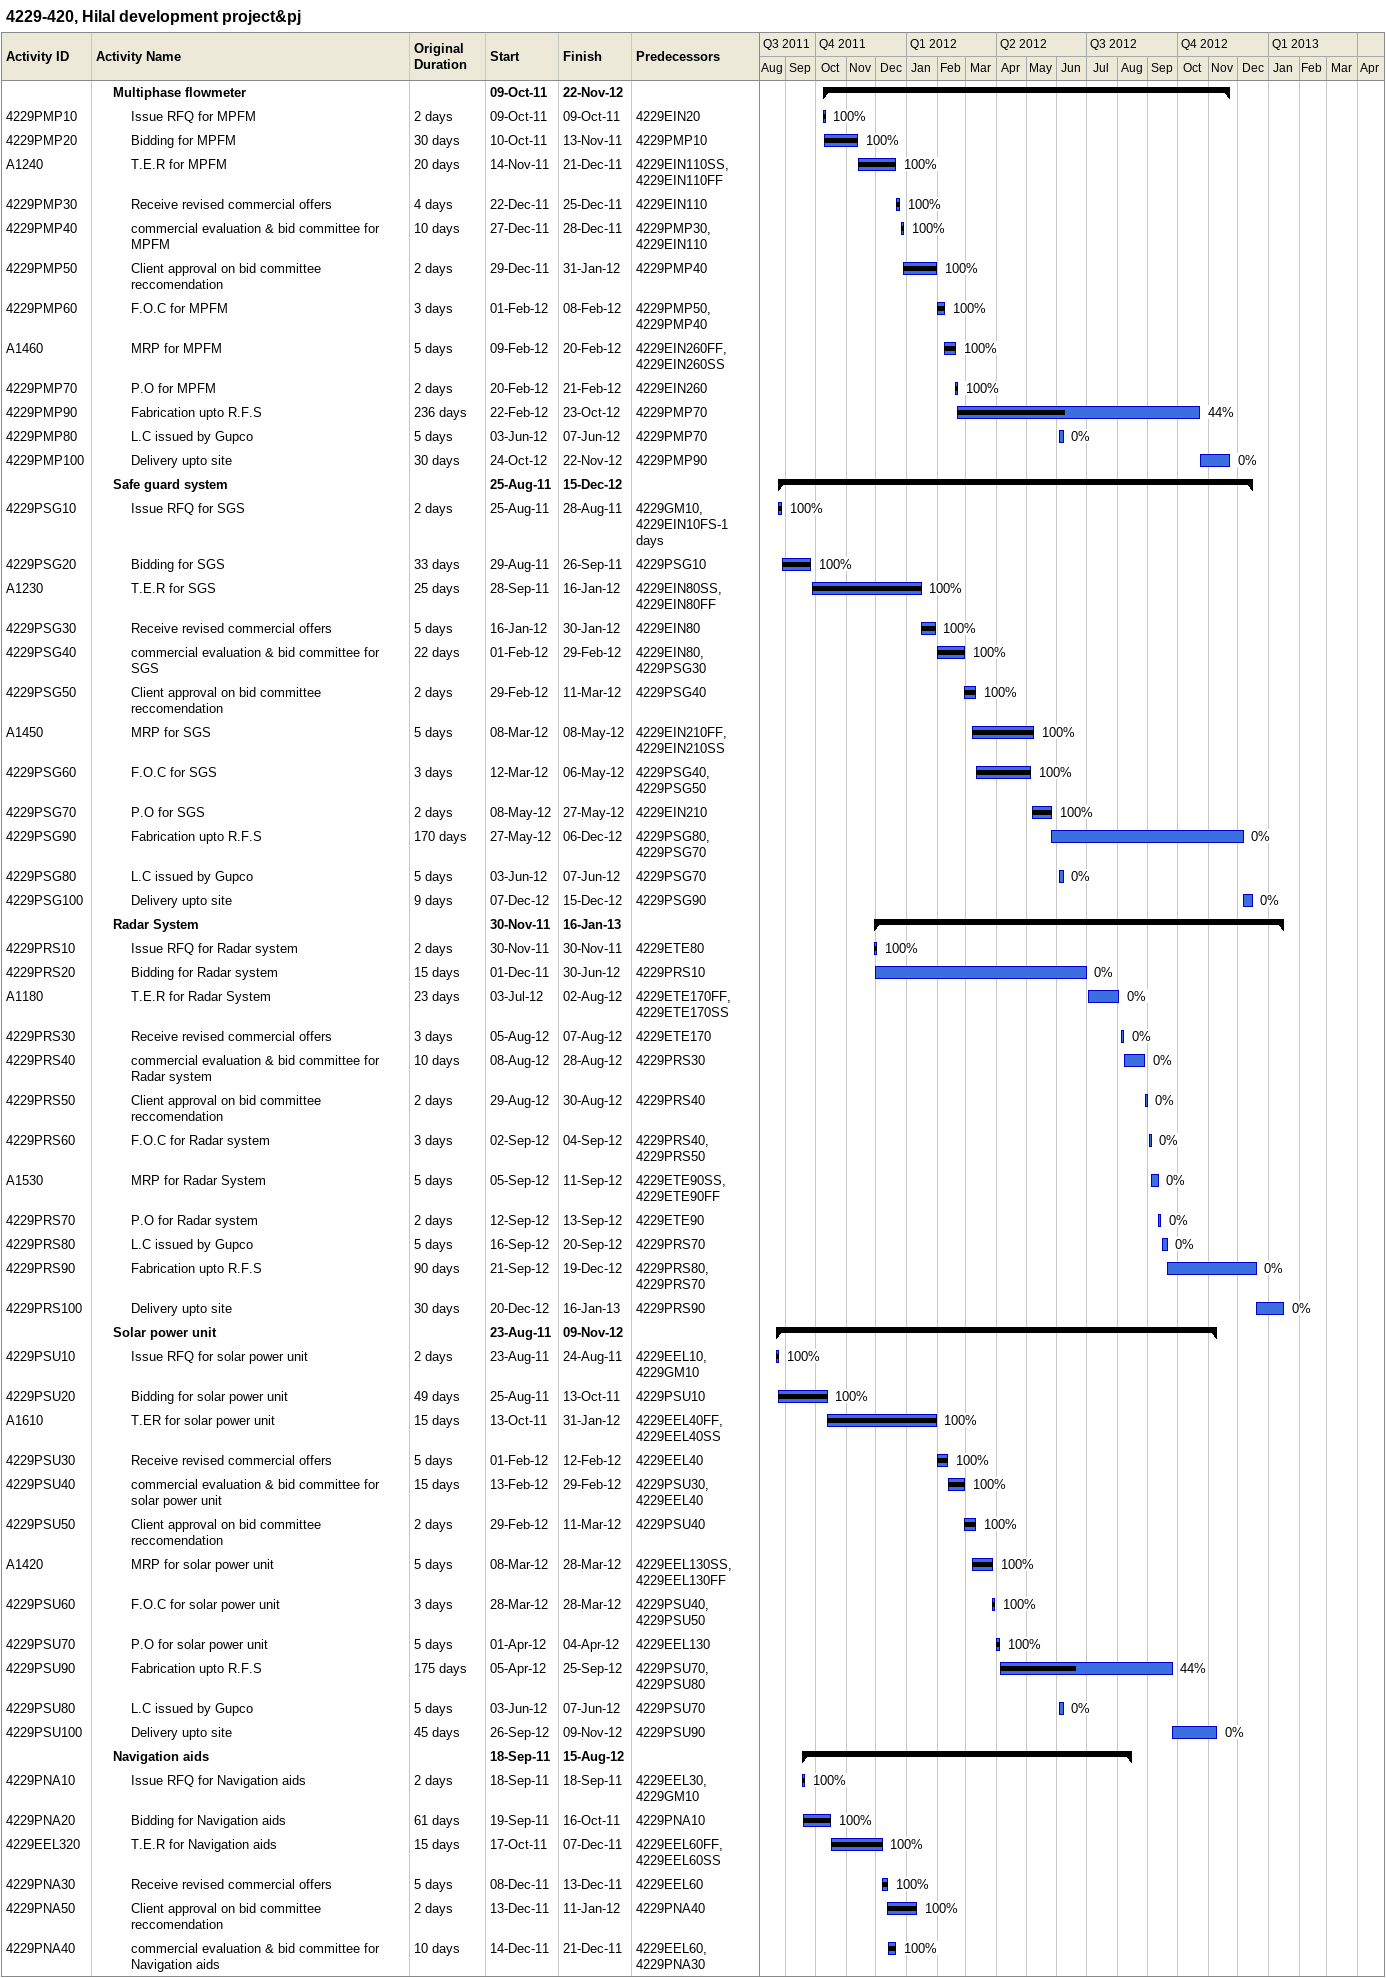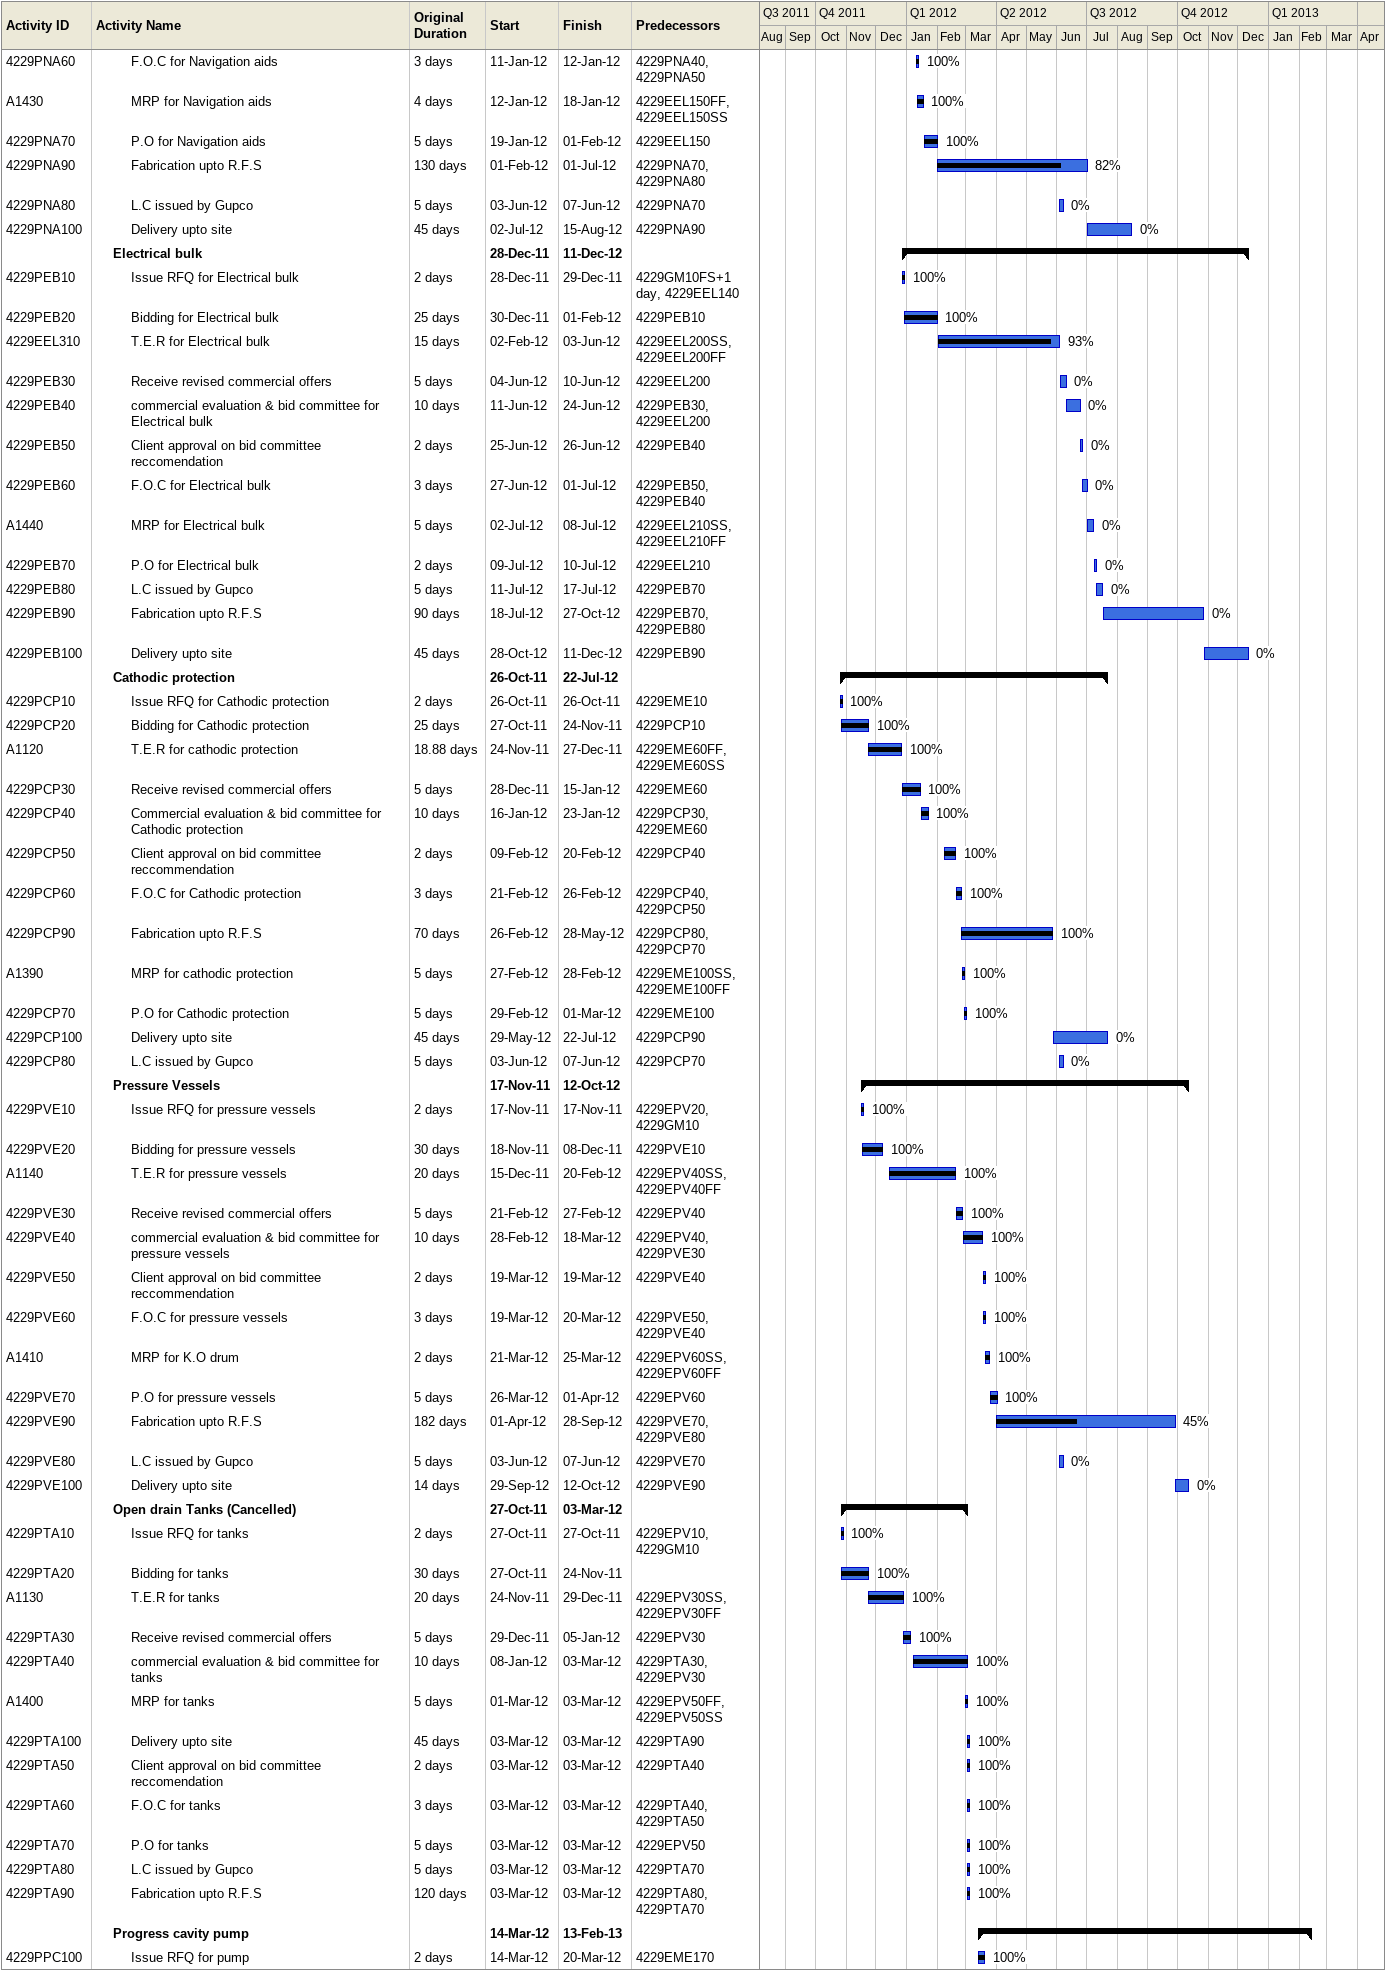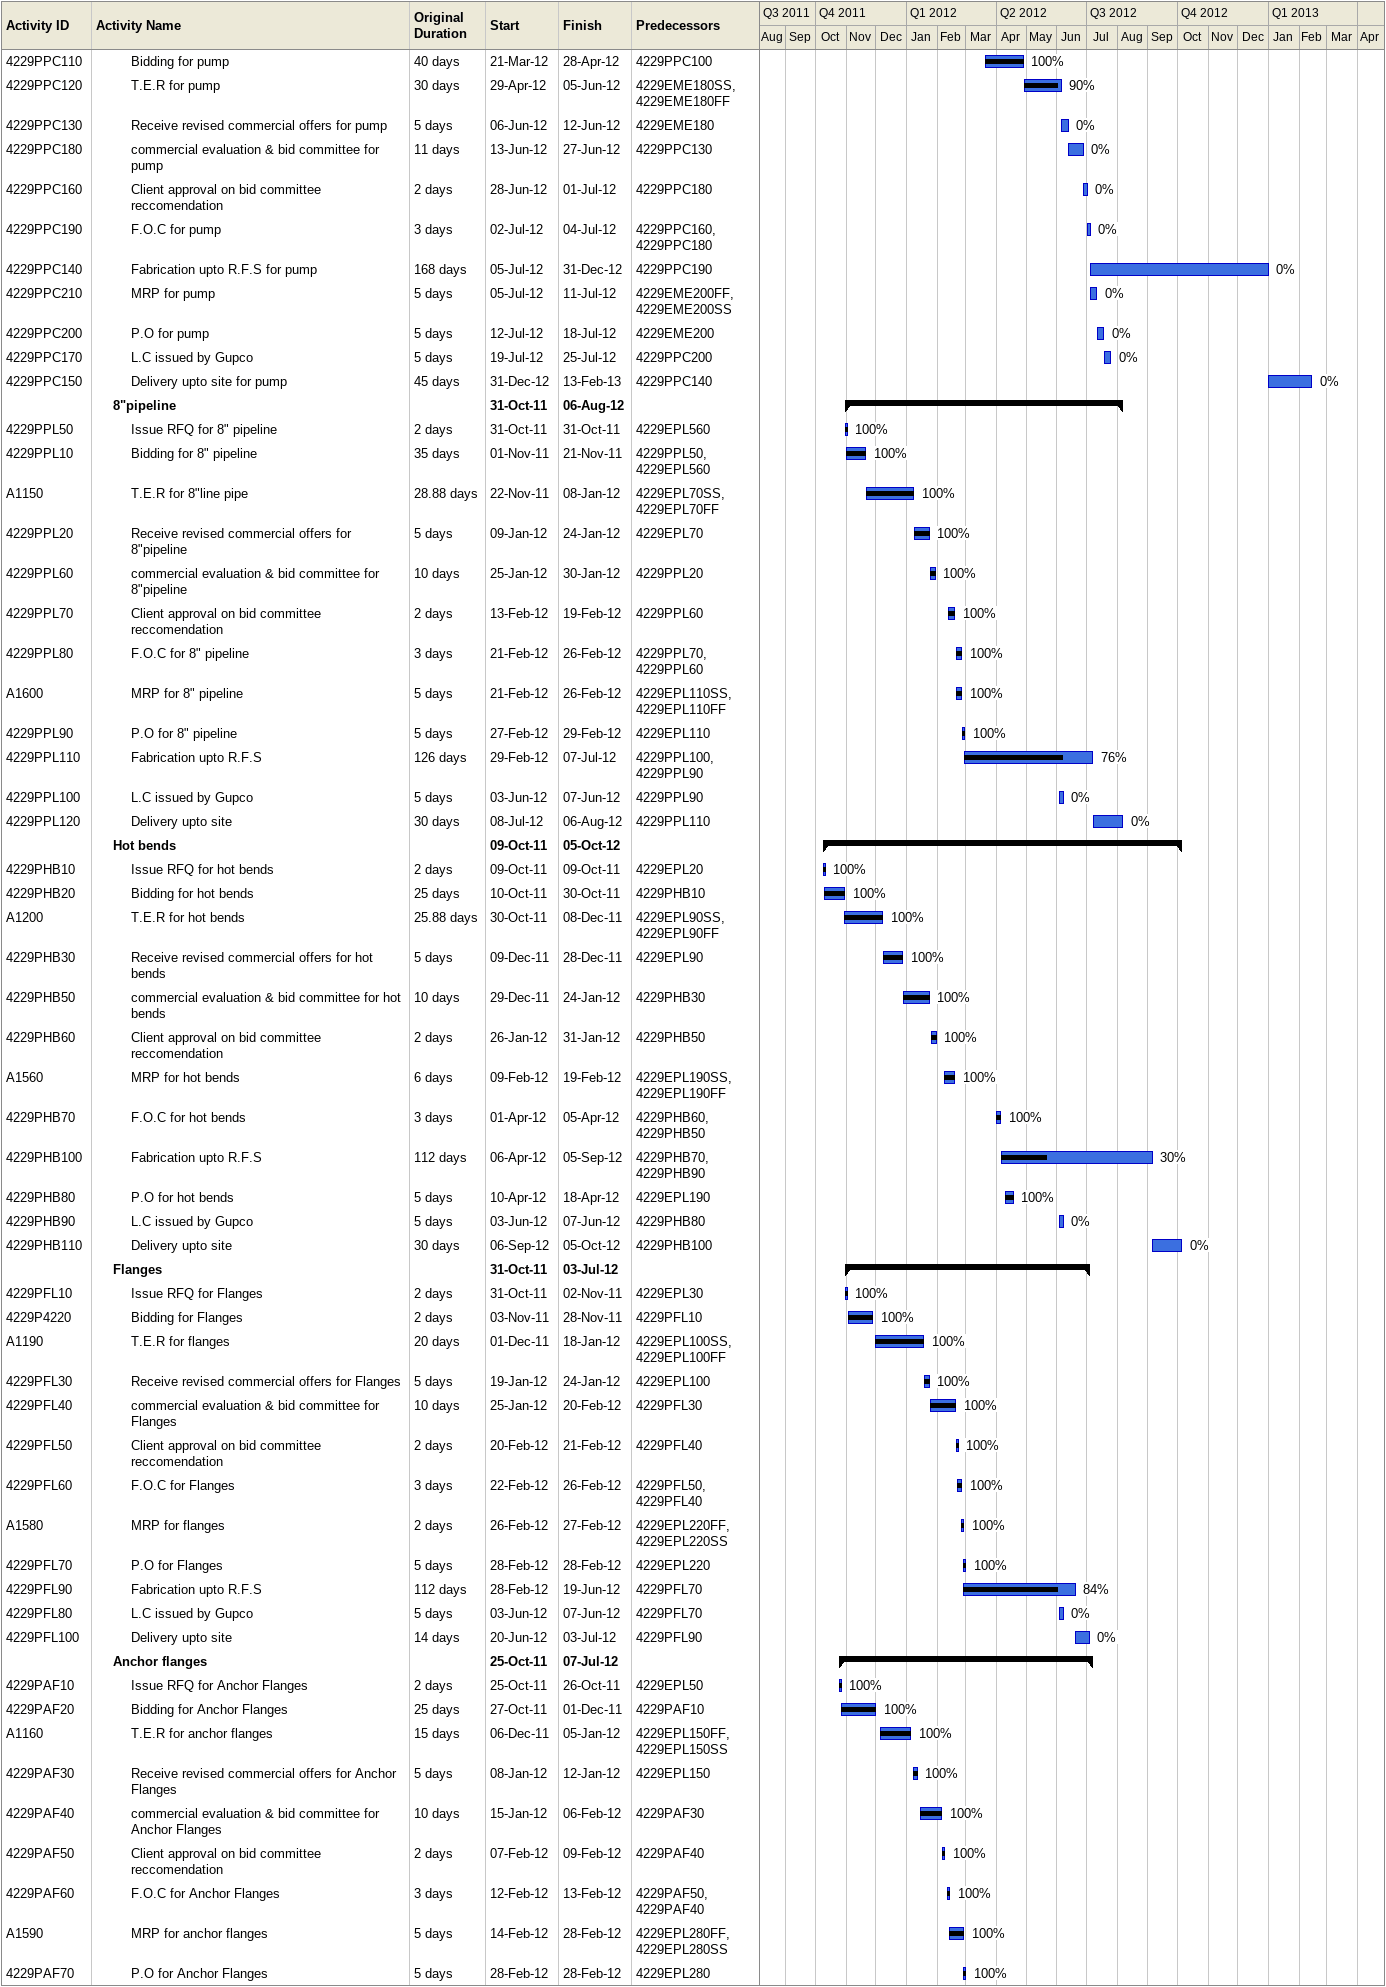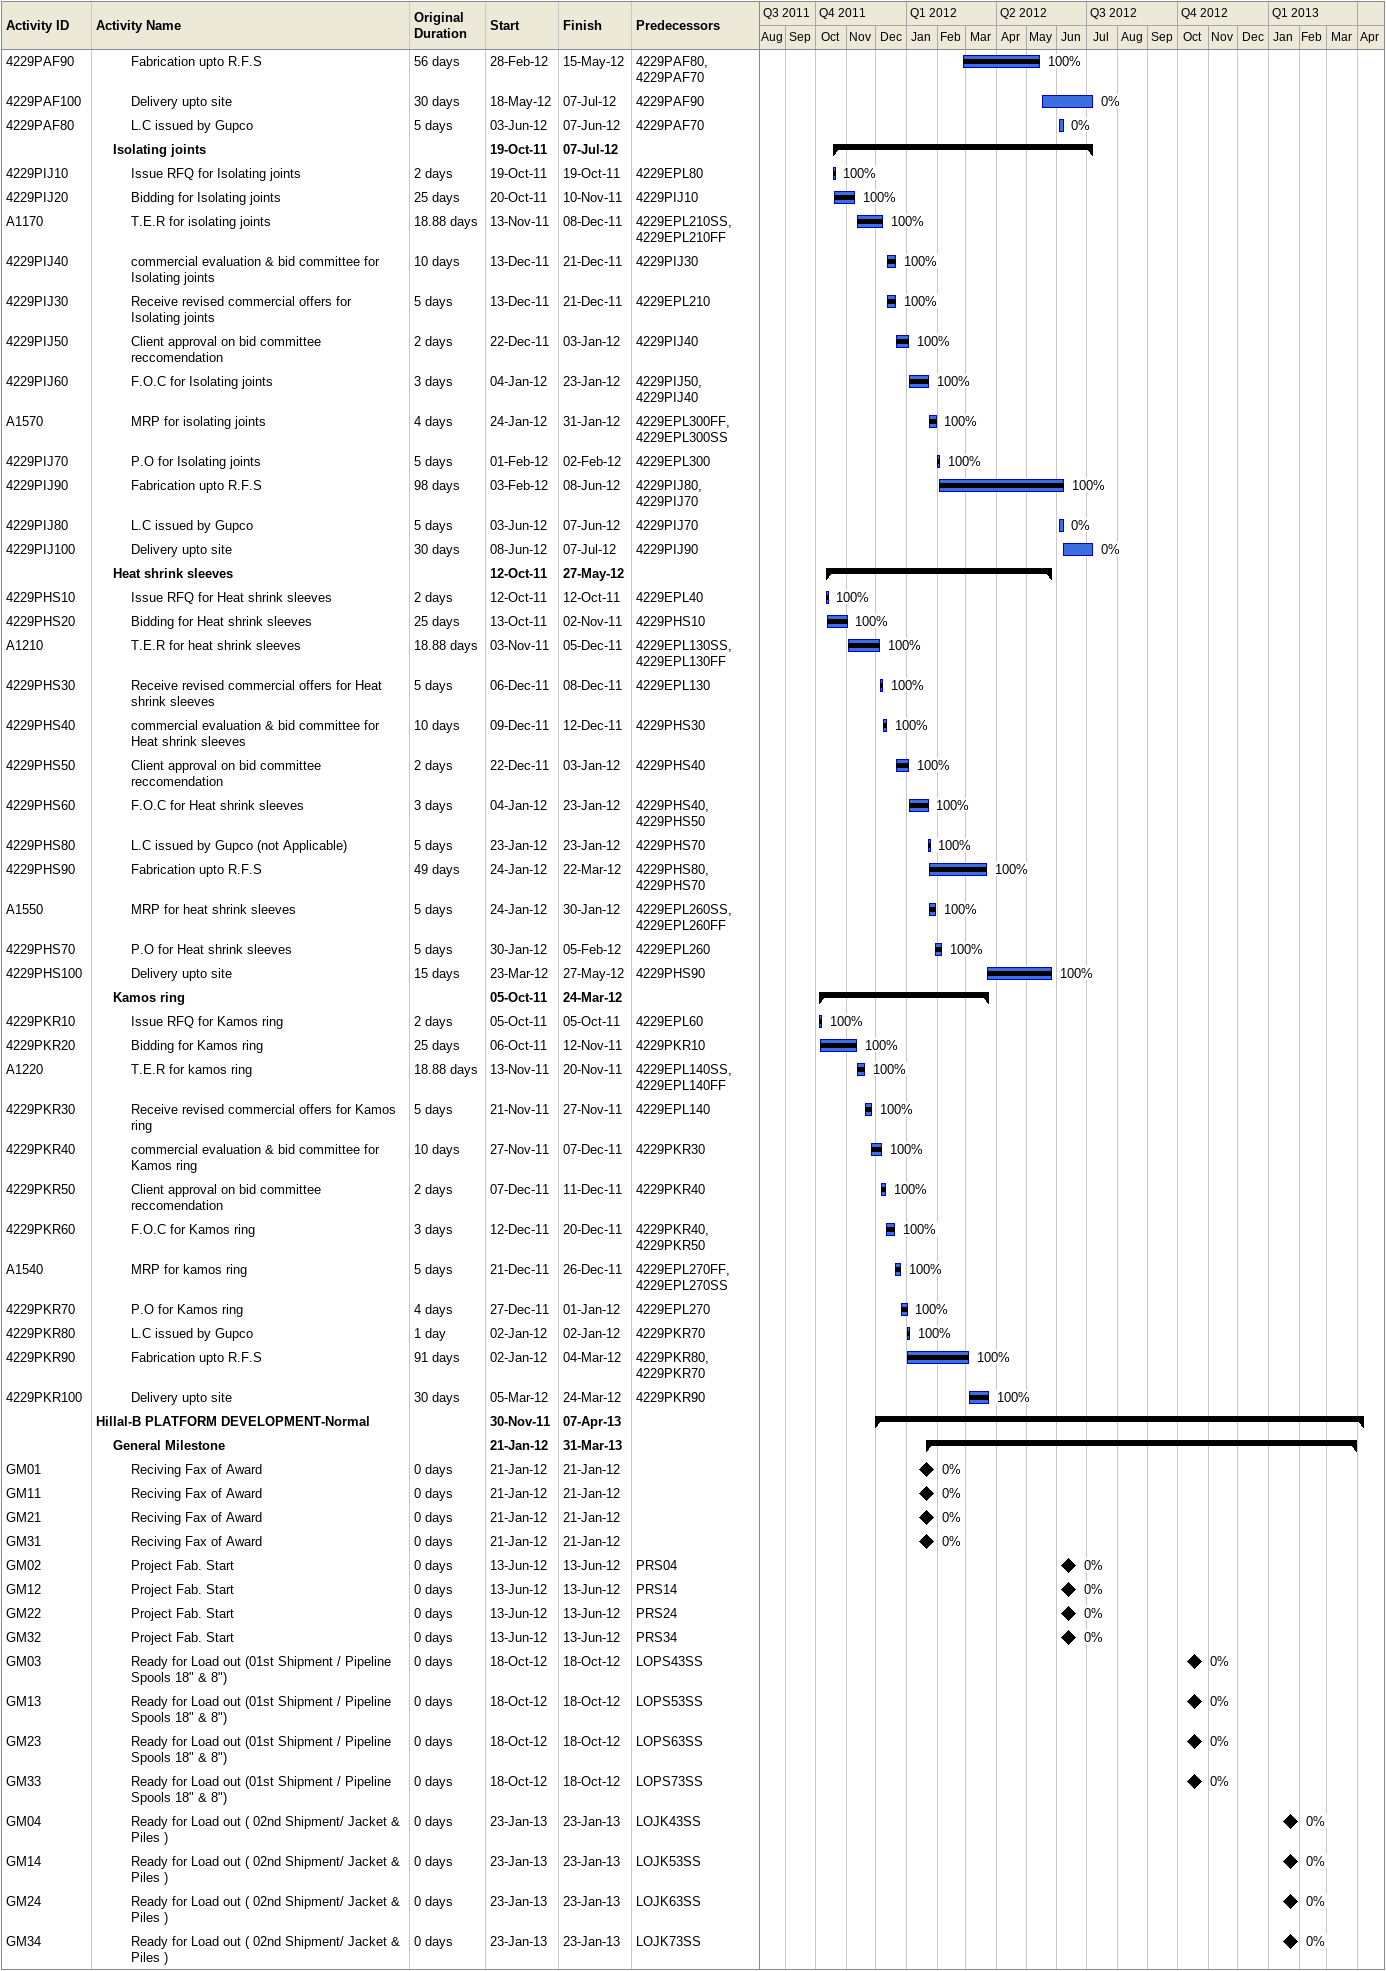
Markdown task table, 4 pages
4229-420, Hilal development project&pj

| ID | Level | Task | Original duration | Start | Finish | Predecessors | % complete |
|---|---|---|---|---|---|---|---|
|  | 2 | **Multiphase flowmeter** |  | 2011-10-09 | 2012-11-22 |  |  |
| 4229PMP10 | 3 | Issue RFQ for MPFM | 2d | 2011-10-09 | 2011-10-09 | 4229EIN20 | 100 |
| 4229PMP20 | 3 | Bidding for MPFM | 30d | 2011-10-10 | 2011-11-13 | 4229PMP10 | 100 |
| A1240 | 3 | T.E.R for MPFM | 20d | 2011-11-14 | 2011-12-21 | 4229EIN110SS, 4229EIN110FF | 100 |
| 4229PMP30 | 3 | Receive revised commercial offers | 4d | 2011-12-22 | 2011-12-25 | 4229EIN110 | 100 |
| 4229PMP40 | 3 | commercial evaluation & bid committee for MPFM | 10d | 2011-12-27 | 2011-12-28 | 4229PMP30, 4229EIN110 | 100 |
| 4229PMP50 | 3 | Client approval on bid committee reccomendation | 2d | 2011-12-29 | 2012-01-31 | 4229PMP40 | 100 |
| 4229PMP60 | 3 | F.O.C for MPFM | 3d | 2012-02-01 | 2012-02-08 | 4229PMP50, 4229PMP40 | 100 |
| A1460 | 3 | MRP for MPFM | 5d | 2012-02-09 | 2012-02-20 | 4229EIN260FF, 4229EIN260SS | 100 |
| 4229PMP70 | 3 | P.O for MPFM | 2d | 2012-02-20 | 2012-02-21 | 4229EIN260 | 100 |
| 4229PMP90 | 3 | Fabrication upto R.F.S | 236d | 2012-02-22 | 2012-10-23 | 4229PMP70 | 44 |
| 4229PMP80 | 3 | L.C issued by Gupco | 5d | 2012-06-03 | 2012-06-07 | 4229PMP70 | 0 |
| 4229PMP100 | 3 | Delivery upto site | 30d | 2012-10-24 | 2012-11-22 | 4229PMP90 | 0 |
|  | 2 | **Safe guard system** |  | 2011-08-25 | 2012-12-15 |  |  |
| 4229PSG10 | 3 | Issue RFQ for SGS | 2d | 2011-08-25 | 2011-08-28 | 4229GM10, 4229EIN10FS-1d | 100 |
| 4229PSG20 | 3 | Bidding for SGS | 33d | 2011-08-29 | 2011-09-26 | 4229PSG10 | 100 |
| A1230 | 3 | T.E.R for SGS | 25d | 2011-09-28 | 2012-01-16 | 4229EIN80SS, 4229EIN80FF | 100 |
| 4229PSG30 | 3 | Receive revised commercial offers | 5d | 2012-01-16 | 2012-01-30 | 4229EIN80 | 100 |
| 4229PSG40 | 3 | commercial evaluation & bid committee for SGS | 22d | 2012-02-01 | 2012-02-29 | 4229EIN80, 4229PSG30 | 100 |
| 4229PSG50 | 3 | Client approval on bid committee reccomendation | 2d | 2012-02-29 | 2012-03-11 | 4229PSG40 | 100 |
| A1450 | 3 | MRP for SGS | 5d | 2012-03-08 | 2012-05-08 | 4229EIN210FF, 4229EIN210SS | 100 |
| 4229PSG60 | 3 | F.O.C for SGS | 3d | 2012-03-12 | 2012-05-06 | 4229PSG40, 4229PSG50 | 100 |
| 4229PSG70 | 3 | P.O for SGS | 2d | 2012-05-08 | 2012-05-27 | 4229EIN210 | 100 |
| 4229PSG90 | 3 | Fabrication upto R.F.S | 170d | 2012-05-27 | 2012-12-06 | 4229PSG80, 4229PSG70 | 0 |
| 4229PSG80 | 3 | L.C issued by Gupco | 5d | 2012-06-03 | 2012-06-07 | 4229PSG70 | 0 |
| 4229PSG100 | 3 | Delivery upto site | 9d | 2012-12-07 | 2012-12-15 | 4229PSG90 | 0 |
|  | 2 | **Radar System** |  | 2011-11-30 | 2013-01-16 |  |  |
| 4229PRS10 | 3 | Issue RFQ for Radar system | 2d | 2011-11-30 | 2011-11-30 | 4229ETE80 | 100 |
| 4229PRS20 | 3 | Bidding for Radar system | 15d | 2011-12-01 | 2012-06-30 | 4229PRS10 | 0 |
| A1180 | 3 | T.E.R for Radar System | 23d | 2012-07-03 | 2012-08-02 | 4229ETE170FF, 4229ETE170SS | 0 |
| 4229PRS30 | 3 | Receive revised commercial offers | 3d | 2012-08-05 | 2012-08-07 | 4229ETE170 | 0 |
| 4229PRS40 | 3 | commercial evaluation & bid committee for Radar system | 10d | 2012-08-08 | 2012-08-28 | 4229PRS30 | 0 |
| 4229PRS50 | 3 | Client approval on bid committee reccomendation | 2d | 2012-08-29 | 2012-08-30 | 4229PRS40 | 0 |
| 4229PRS60 | 3 | F.O.C for Radar system | 3d | 2012-09-02 | 2012-09-04 | 4229PRS40, 4229PRS50 | 0 |
| A1530 | 3 | MRP for Radar System | 5d | 2012-09-05 | 2012-09-11 | 4229ETE90SS, 4229ETE90FF | 0 |
| 4229PRS70 | 3 | P.O for Radar system | 2d | 2012-09-12 | 2012-09-13 | 4229ETE90 | 0 |
| 4229PRS80 | 3 | L.C issued by Gupco | 5d | 2012-09-16 | 2012-09-20 | 4229PRS70 | 0 |
| 4229PRS90 | 3 | Fabrication upto R.F.S | 90d | 2012-09-21 | 2012-12-19 | 4229PRS80, 4229PRS70 | 0 |
| 4229PRS100 | 3 | Delivery upto site | 30d | 2012-12-20 | 2013-01-16 | 4229PRS90 | 0 |
|  | 2 | **Solar power unit** |  | 2011-08-23 | 2012-11-09 |  |  |
| 4229PSU10 | 3 | Issue RFQ for solar power unit | 2d | 2011-08-23 | 2011-08-24 | 4229EEL10, 4229GM10 | 100 |
| 4229PSU20 | 3 | Bidding for solar power unit | 49d | 2011-08-25 | 2011-10-13 | 4229PSU10 | 100 |
| A1610 | 3 | T.ER for solar power unit | 15d | 2011-10-13 | 2012-01-31 | 4229EEL40FF, 4229EEL40SS | 100 |
| 4229PSU30 | 3 | Receive revised commercial offers | 5d | 2012-02-01 | 2012-02-12 | 4229EEL40 | 100 |
| 4229PSU40 | 3 | commercial evaluation & bid committee for solar power unit | 15d | 2012-02-13 | 2012-02-29 | 4229PSU30, 4229EEL40 | 100 |
| 4229PSU50 | 3 | Client approval on bid committee reccomendation | 2d | 2012-02-29 | 2012-03-11 | 4229PSU40 | 100 |
| A1420 | 3 | MRP for solar power unit | 5d | 2012-03-08 | 2012-03-28 | 4229EEL130SS, 4229EEL130FF | 100 |
| 4229PSU60 | 3 | F.O.C for solar power unit | 3d | 2012-03-28 | 2012-03-28 | 4229PSU40, 4229PSU50 | 100 |
| 4229PSU70 | 3 | P.O for solar power unit | 5d | 2012-04-01 | 2012-04-04 | 4229EEL130 | 100 |
| 4229PSU90 | 3 | Fabrication upto R.F.S | 175d | 2012-04-05 | 2012-09-25 | 4229PSU70, 4229PSU80 | 44 |
| 4229PSU80 | 3 | L.C issued by Gupco | 5d | 2012-06-03 | 2012-06-07 | 4229PSU70 | 0 |
| 4229PSU100 | 3 | Delivery upto site | 45d | 2012-09-26 | 2012-11-09 | 4229PSU90 | 0 |
|  | 2 | **Navigation aids** |  | 2011-09-18 | 2012-08-15 |  |  |
| 4229PNA10 | 3 | Issue RFQ for Navigation aids | 2d | 2011-09-18 | 2011-09-18 | 4229EEL30, 4229GM10 | 100 |
| 4229PNA20 | 3 | Bidding for Navigation aids | 61d | 2011-09-19 | 2011-10-16 | 4229PNA10 | 100 |
| 4229EEL320 | 3 | T.E.R for Navigation aids | 15d | 2011-10-17 | 2011-12-07 | 4229EEL60FF, 4229EEL60SS | 100 |
| 4229PNA30 | 3 | Receive revised commercial offers | 5d | 2011-12-08 | 2011-12-13 | 4229EEL60 | 100 |
| 4229PNA50 | 3 | Client approval on bid committee reccomendation | 2d | 2011-12-13 | 2012-01-11 | 4229PNA40 | 100 |
| 4229PNA40 | 3 | commercial evaluation & bid committee for Navigation aids | 10d | 2011-12-14 | 2011-12-21 | 4229EEL60, 4229PNA30 | 100 |
| 4229PNA60 | 3 | F.O.C for Navigation aids | 3d | 2012-01-11 | 2012-01-12 | 4229PNA40, 4229PNA50 | 100 |
| A1430 | 3 | MRP for Navigation aids | 4d | 2012-01-12 | 2012-01-18 | 4229EEL150FF, 4229EEL150SS | 100 |
| 4229PNA70 | 3 | P.O for Navigation aids | 5d | 2012-01-19 | 2012-02-01 | 4229EEL150 | 100 |
| 4229PNA90 | 3 | Fabrication upto R.F.S | 130d | 2012-02-01 | 2012-07-01 | 4229PNA70, 4229PNA80 | 82 |
| 4229PNA80 | 3 | L.C issued by Gupco | 5d | 2012-06-03 | 2012-06-07 | 4229PNA70 | 0 |
| 4229PNA100 | 3 | Delivery upto site | 45d | 2012-07-02 | 2012-08-15 | 4229PNA90 | 0 |
|  | 2 | **Electrical bulk** |  | 2011-12-28 | 2012-12-11 |  |  |
| 4229PEB10 | 3 | Issue RFQ for Electrical bulk | 2d | 2011-12-28 | 2011-12-29 | 4229GM10FS+1d, 4229EEL140 | 100 |
| 4229PEB20 | 3 | Bidding for Electrical bulk | 25d | 2011-12-30 | 2012-02-01 | 4229PEB10 | 100 |
| 4229EEL310 | 3 | T.E.R for Electrical bulk | 15d | 2012-02-02 | 2012-06-03 | 4229EEL200SS, 4229EEL200FF | 93 |
| 4229PEB30 | 3 | Receive revised commercial offers | 5d | 2012-06-04 | 2012-06-10 | 4229EEL200 | 0 |
| 4229PEB40 | 3 | commercial evaluation & bid committee for Electrical bulk | 10d | 2012-06-11 | 2012-06-24 | 4229PEB30, 4229EEL200 | 0 |
| 4229PEB50 | 3 | Client approval on bid committee reccomendation | 2d | 2012-06-25 | 2012-06-26 | 4229PEB40 | 0 |
| 4229PEB60 | 3 | F.O.C for Electrical bulk | 3d | 2012-06-27 | 2012-07-01 | 4229PEB50, 4229PEB40 | 0 |
| A1440 | 3 | MRP for Electrical bulk | 5d | 2012-07-02 | 2012-07-08 | 4229EEL210SS, 4229EEL210FF | 0 |
| 4229PEB70 | 3 | P.O for Electrical bulk | 2d | 2012-07-09 | 2012-07-10 | 4229EEL210 | 0 |
| 4229PEB80 | 3 | L.C issued by Gupco | 5d | 2012-07-11 | 2012-07-17 | 4229PEB70 | 0 |
| 4229PEB90 | 3 | Fabrication upto R.F.S | 90d | 2012-07-18 | 2012-10-27 | 4229PEB70, 4229PEB80 | 0 |
| 4229PEB100 | 3 | Delivery upto site | 45d | 2012-10-28 | 2012-12-11 | 4229PEB90 | 0 |
|  | 2 | **Cathodic protection** |  | 2011-10-26 | 2012-07-22 |  |  |
| 4229PCP10 | 3 | Issue RFQ for Cathodic protection | 2d | 2011-10-26 | 2011-10-26 | 4229EME10 | 100 |
| 4229PCP20 | 3 | Bidding for Cathodic protection | 25d | 2011-10-27 | 2011-11-24 | 4229PCP10 | 100 |
| A1120 | 3 | T.E.R for cathodic protection | 18.88d | 2011-11-24 | 2011-12-27 | 4229EME60FF, 4229EME60SS | 100 |
| 4229PCP30 | 3 | Receive revised commercial offers | 5d | 2011-12-28 | 2012-01-15 | 4229EME60 | 100 |
| 4229PCP40 | 3 | Commercial evaluation & bid committee for Cathodic protection | 10d | 2012-01-16 | 2012-01-23 | 4229PCP30, 4229EME60 | 100 |
| 4229PCP50 | 3 | Client approval on bid committee reccommendation | 2d | 2012-02-09 | 2012-02-20 | 4229PCP40 | 100 |
| 4229PCP60 | 3 | F.O.C for Cathodic protection | 3d | 2012-02-21 | 2012-02-26 | 4229PCP40, 4229PCP50 | 100 |
| 4229PCP90 | 3 | Fabrication upto R.F.S | 70d | 2012-02-26 | 2012-05-28 | 4229PCP80, 4229PCP70 | 100 |
| A1390 | 3 | MRP for cathodic protection | 5d | 2012-02-27 | 2012-02-28 | 4229EME100SS, 4229EME100FF | 100 |
| 4229PCP70 | 3 | P.O for Cathodic protection | 5d | 2012-02-29 | 2012-03-01 | 4229EME100 | 100 |
| 4229PCP100 | 3 | Delivery upto site | 45d | 2012-05-29 | 2012-07-22 | 4229PCP90 | 0 |
| 4229PCP80 | 3 | L.C issued by Gupco | 5d | 2012-06-03 | 2012-06-07 | 4229PCP70 | 0 |
|  | 2 | **Pressure Vessels** |  | 2011-11-17 | 2012-10-12 |  |  |
| 4229PVE10 | 3 | Issue RFQ for pressure vessels | 2d | 2011-11-17 | 2011-11-17 | 4229EPV20, 4229GM10 | 100 |
| 4229PVE20 | 3 | Bidding for pressure vessels | 30d | 2011-11-18 | 2011-12-08 | 4229PVE10 | 100 |
| A1140 | 3 | T.E.R for pressure vessels | 20d | 2011-12-15 | 2012-02-20 | 4229EPV40SS, 4229EPV40FF | 100 |
| 4229PVE30 | 3 | Receive revised commercial offers | 5d | 2012-02-21 | 2012-02-27 | 4229EPV40 | 100 |
| 4229PVE40 | 3 | commercial evaluation & bid committee for pressure vessels | 10d | 2012-02-28 | 2012-03-18 | 4229EPV40, 4229PVE30 | 100 |
| 4229PVE50 | 3 | Client approval on bid committee reccommendation | 2d | 2012-03-19 | 2012-03-19 | 4229PVE40 | 100 |
| 4229PVE60 | 3 | F.O.C for pressure vessels | 3d | 2012-03-19 | 2012-03-20 | 4229PVE50, 4229PVE40 | 100 |
| A1410 | 3 | MRP for K.O drum | 2d | 2012-03-21 | 2012-03-25 | 4229EPV60SS, 4229EPV60FF | 100 |
| 4229PVE70 | 3 | P.O for pressure vessels | 5d | 2012-03-26 | 2012-04-01 | 4229EPV60 | 100 |
| 4229PVE90 | 3 | Fabrication upto R.F.S | 182d | 2012-04-01 | 2012-09-28 | 4229PVE70, 4229PVE80 | 45 |
| 4229PVE80 | 3 | L.C issued by Gupco | 5d | 2012-06-03 | 2012-06-07 | 4229PVE70 | 0 |
| 4229PVE100 | 3 | Delivery upto site | 14d | 2012-09-29 | 2012-10-12 | 4229PVE90 | 0 |
|  | 2 | **Open drain Tanks (Cancelled)** |  | 2011-10-27 | 2012-03-03 |  |  |
| 4229PTA10 | 3 | Issue RFQ for tanks | 2d | 2011-10-27 | 2011-10-27 | 4229EPV10, 4229GM10 | 100 |
| 4229PTA20 | 3 | Bidding for tanks | 30d | 2011-10-27 | 2011-11-24 |  | 100 |
| A1130 | 3 | T.E.R for tanks | 20d | 2011-11-24 | 2011-12-29 | 4229EPV30SS, 4229EPV30FF | 100 |
| 4229PTA30 | 3 | Receive revised commercial offers | 5d | 2011-12-29 | 2012-01-05 | 4229EPV30 | 100 |
| 4229PTA40 | 3 | commercial evaluation & bid committee for tanks | 10d | 2012-01-08 | 2012-03-03 | 4229PTA30, 4229EPV30 | 100 |
| A1400 | 3 | MRP for tanks | 5d | 2012-03-01 | 2012-03-03 | 4229EPV50FF, 4229EPV50SS | 100 |
| 4229PTA100 | 3 | Delivery upto site | 45d | 2012-03-03 | 2012-03-03 | 4229PTA90 | 100 |
| 4229PTA50 | 3 | Client approval on bid committee reccomendation | 2d | 2012-03-03 | 2012-03-03 | 4229PTA40 | 100 |
| 4229PTA60 | 3 | F.O.C for tanks | 3d | 2012-03-03 | 2012-03-03 | 4229PTA40, 4229PTA50 | 100 |
| 4229PTA70 | 3 | P.O for tanks | 5d | 2012-03-03 | 2012-03-03 | 4229EPV50 | 100 |
| 4229PTA80 | 3 | L.C issued by Gupco | 5d | 2012-03-03 | 2012-03-03 | 4229PTA70 | 100 |
| 4229PTA90 | 3 | Fabrication upto R.F.S | 120d | 2012-03-03 | 2012-03-03 | 4229PTA80, 4229PTA70 | 100 |
|  | 2 | **Progress cavity pump** |  | 2012-03-14 | 2013-02-13 |  |  |
| 4229PPC100 | 3 | Issue RFQ for pump | 2d | 2012-03-14 | 2012-03-20 | 4229EME170 | 100 |
| 4229PPC110 | 3 | Bidding for pump | 40d | 2012-03-21 | 2012-04-28 | 4229PPC100 | 100 |
| 4229PPC120 | 3 | T.E.R for pump | 30d | 2012-04-29 | 2012-06-05 | 4229EME180SS, 4229EME180FF | 90 |
| 4229PPC130 | 3 | Receive revised commercial offers for pump | 5d | 2012-06-06 | 2012-06-12 | 4229EME180 | 0 |
| 4229PPC180 | 3 | commercial evaluation & bid committee for pump | 11d | 2012-06-13 | 2012-06-27 | 4229PPC130 | 0 |
| 4229PPC160 | 3 | Client approval on bid committee reccomendation | 2d | 2012-06-28 | 2012-07-01 | 4229PPC180 | 0 |
| 4229PPC190 | 3 | F.O.C for pump | 3d | 2012-07-02 | 2012-07-04 | 4229PPC160, 4229PPC180 | 0 |
| 4229PPC140 | 3 | Fabrication upto R.F.S for pump | 168d | 2012-07-05 | 2012-12-31 | 4229PPC190 | 0 |
| 4229PPC210 | 3 | MRP for pump | 5d | 2012-07-05 | 2012-07-11 | 4229EME200FF, 4229EME200SS | 0 |
| 4229PPC200 | 3 | P.O for pump | 5d | 2012-07-12 | 2012-07-18 | 4229EME200 | 0 |
| 4229PPC170 | 3 | L.C issued by Gupco | 5d | 2012-07-19 | 2012-07-25 | 4229PPC200 | 0 |
| 4229PPC150 | 3 | Delivery upto site for pump | 45d | 2012-12-31 | 2013-02-13 | 4229PPC140 | 0 |
|  | 2 | **8"pipeline** |  | 2011-10-31 | 2012-08-06 |  |  |
| 4229PPL50 | 3 | Issue RFQ for 8" pipeline | 2d | 2011-10-31 | 2011-10-31 | 4229EPL560 | 100 |
| 4229PPL10 | 3 | Bidding for 8" pipeline | 35d | 2011-11-01 | 2011-11-21 | 4229PPL50, 4229EPL560 | 100 |
| A1150 | 3 | T.E.R for 8"line pipe | 28.88d | 2011-11-22 | 2012-01-08 | 4229EPL70SS, 4229EPL70FF | 100 |
| 4229PPL20 | 3 | Receive revised commercial offers for 8"pipeline | 5d | 2012-01-09 | 2012-01-24 | 4229EPL70 | 100 |
| 4229PPL60 | 3 | commercial evaluation & bid committee for 8"pipeline | 10d | 2012-01-25 | 2012-01-30 | 4229PPL20 | 100 |
| 4229PPL70 | 3 | Client approval on bid committee reccomendation | 2d | 2012-02-13 | 2012-02-19 | 4229PPL60 | 100 |
| 4229PPL80 | 3 | F.O.C for 8" pipeline | 3d | 2012-02-21 | 2012-02-26 | 4229PPL70, 4229PPL60 | 100 |
| A1600 | 3 | MRP for 8" pipeline | 5d | 2012-02-21 | 2012-02-26 | 4229EPL110SS, 4229EPL110FF | 100 |
| 4229PPL90 | 3 | P.O for 8" pipeline | 5d | 2012-02-27 | 2012-02-29 | 4229EPL110 | 100 |
| 4229PPL110 | 3 | Fabrication upto R.F.S | 126d | 2012-02-29 | 2012-07-07 | 4229PPL100, 4229PPL90 | 76 |
| 4229PPL100 | 3 | L.C issued by Gupco | 5d | 2012-06-03 | 2012-06-07 | 4229PPL90 | 0 |
| 4229PPL120 | 3 | Delivery upto site | 30d | 2012-07-08 | 2012-08-06 | 4229PPL110 | 0 |
|  | 2 | **Hot bends** |  | 2011-10-09 | 2012-10-05 |  |  |
| 4229PHB10 | 3 | Issue RFQ for hot bends | 2d | 2011-10-09 | 2011-10-09 | 4229EPL20 | 100 |
| 4229PHB20 | 3 | Bidding for hot bends | 25d | 2011-10-10 | 2011-10-30 | 4229PHB10 | 100 |
| A1200 | 3 | T.E.R for hot bends | 25.88d | 2011-10-30 | 2011-12-08 | 4229EPL90SS, 4229EPL90FF | 100 |
| 4229PHB30 | 3 | Receive revised commercial offers for hot bends | 5d | 2011-12-09 | 2011-12-28 | 4229EPL90 | 100 |
| 4229PHB50 | 3 | commercial evaluation & bid committee for hot bends | 10d | 2011-12-29 | 2012-01-24 | 4229PHB30 | 100 |
| 4229PHB60 | 3 | Client approval on bid committee reccomendation | 2d | 2012-01-26 | 2012-01-31 | 4229PHB50 | 100 |
| A1560 | 3 | MRP for hot bends | 6d | 2012-02-09 | 2012-02-19 | 4229EPL190SS, 4229EPL190FF | 100 |
| 4229PHB70 | 3 | F.O.C for hot bends | 3d | 2012-04-01 | 2012-04-05 | 4229PHB60, 4229PHB50 | 100 |
| 4229PHB100 | 3 | Fabrication upto R.F.S | 112d | 2012-04-06 | 2012-09-05 | 4229PHB70, 4229PHB90 | 30 |
| 4229PHB80 | 3 | P.O for hot bends | 5d | 2012-04-10 | 2012-04-18 | 4229EPL190 | 100 |
| 4229PHB90 | 3 | L.C issued by Gupco | 5d | 2012-06-03 | 2012-06-07 | 4229PHB80 | 0 |
| 4229PHB110 | 3 | Delivery upto site | 30d | 2012-09-06 | 2012-10-05 | 4229PHB100 | 0 |
|  | 2 | **Flanges** |  | 2011-10-31 | 2012-07-03 |  |  |
| 4229PFL10 | 3 | Issue RFQ for Flanges | 2d | 2011-10-31 | 2011-11-02 | 4229EPL30 | 100 |
| 4229P4220 | 3 | Bidding for Flanges | 2d | 2011-11-03 | 2011-11-28 | 4229PFL10 | 100 |
| A1190 | 3 | T.E.R for flanges | 20d | 2011-12-01 | 2012-01-18 | 4229EPL100SS, 4229EPL100FF | 100 |
| 4229PFL30 | 3 | Receive revised commercial offers for Flanges | 5d | 2012-01-19 | 2012-01-24 | 4229EPL100 | 100 |
| 4229PFL40 | 3 | commercial evaluation & bid committee for Flanges | 10d | 2012-01-25 | 2012-02-20 | 4229PFL30 | 100 |
| 4229PFL50 | 3 | Client approval on bid committee reccomendation | 2d | 2012-02-20 | 2012-02-21 | 4229PFL40 | 100 |
| 4229PFL60 | 3 | F.O.C for Flanges | 3d | 2012-02-22 | 2012-02-26 | 4229PFL50, 4229PFL40 | 100 |
| A1580 | 3 | MRP for flanges | 2d | 2012-02-26 | 2012-02-27 | 4229EPL220FF, 4229EPL220SS | 100 |
| 4229PFL70 | 3 | P.O for Flanges | 5d | 2012-02-28 | 2012-02-28 | 4229EPL220 | 100 |
| 4229PFL90 | 3 | Fabrication upto R.F.S | 112d | 2012-02-28 | 2012-06-19 | 4229PFL70 | 84 |
| 4229PFL80 | 3 | L.C issued by Gupco | 5d | 2012-06-03 | 2012-06-07 | 4229PFL70 | 0 |
| 4229PFL100 | 3 | Delivery upto site | 14d | 2012-06-20 | 2012-07-03 | 4229PFL90 | 0 |
|  | 2 | **Anchor flanges** |  | 2011-10-25 | 2012-07-07 |  |  |
| 4229PAF10 | 3 | Issue RFQ for Anchor Flanges | 2d | 2011-10-25 | 2011-10-26 | 4229EPL50 | 100 |
| 4229PAF20 | 3 | Bidding for Anchor Flanges | 25d | 2011-10-27 | 2011-12-01 | 4229PAF10 | 100 |
| A1160 | 3 | T.E.R for anchor flanges | 15d | 2011-12-06 | 2012-01-05 | 4229EPL150FF, 4229EPL150SS | 100 |
| 4229PAF30 | 3 | Receive revised commercial offers for Anchor Flanges | 5d | 2012-01-08 | 2012-01-12 | 4229EPL150 | 100 |
| 4229PAF40 | 3 | commercial evaluation & bid committee for Anchor Flanges | 10d | 2012-01-15 | 2012-02-06 | 4229PAF30 | 100 |
| 4229PAF50 | 3 | Client approval on bid committee reccomendation | 2d | 2012-02-07 | 2012-02-09 | 4229PAF40 | 100 |
| 4229PAF60 | 3 | F.O.C for Anchor Flanges | 3d | 2012-02-12 | 2012-02-13 | 4229PAF50, 4229PAF40 | 100 |
| A1590 | 3 | MRP for anchor flanges | 5d | 2012-02-14 | 2012-02-28 | 4229EPL280FF, 4229EPL280SS | 100 |
| 4229PAF70 | 3 | P.O for Anchor Flanges | 5d | 2012-02-28 | 2012-02-28 | 4229EPL280 | 100 |
| 4229PAF90 | 3 | Fabrication upto R.F.S | 56d | 2012-02-28 | 2012-05-15 | 4229PAF80, 4229PAF70 | 100 |
| 4229PAF100 | 3 | Delivery upto site | 30d | 2012-05-18 | 2012-07-07 | 4229PAF90 | 0 |
| 4229PAF80 | 3 | L.C issued by Gupco | 5d | 2012-06-03 | 2012-06-07 | 4229PAF70 | 0 |
|  | 2 | **Isolating joints** |  | 2011-10-19 | 2012-07-07 |  |  |
| 4229PIJ10 | 3 | Issue RFQ for Isolating joints | 2d | 2011-10-19 | 2011-10-19 | 4229EPL80 | 100 |
| 4229PIJ20 | 3 | Bidding for Isolating joints | 25d | 2011-10-20 | 2011-11-10 | 4229PIJ10 | 100 |
| A1170 | 3 | T.E.R for isolating joints | 18.88d | 2011-11-13 | 2011-12-08 | 4229EPL210SS, 4229EPL210FF | 100 |
| 4229PIJ40 | 3 | commercial evaluation & bid committee for Isolating joints | 10d | 2011-12-13 | 2011-12-21 | 4229PIJ30 | 100 |
| 4229PIJ30 | 3 | Receive revised commercial offers for Isolating joints | 5d | 2011-12-13 | 2011-12-21 | 4229EPL210 | 100 |
| 4229PIJ50 | 3 | Client approval on bid committee reccomendation | 2d | 2011-12-22 | 2012-01-03 | 4229PIJ40 | 100 |
| 4229PIJ60 | 3 | F.O.C for Isolating joints | 3d | 2012-01-04 | 2012-01-23 | 4229PIJ50, 4229PIJ40 | 100 |
| A1570 | 3 | MRP for isolating joints | 4d | 2012-01-24 | 2012-01-31 | 4229EPL300FF, 4229EPL300SS | 100 |
| 4229PIJ70 | 3 | P.O for Isolating joints | 5d | 2012-02-01 | 2012-02-02 | 4229EPL300 | 100 |
| 4229PIJ90 | 3 | Fabrication upto R.F.S | 98d | 2012-02-03 | 2012-06-08 | 4229PIJ80, 4229PIJ70 | 100 |
| 4229PIJ80 | 3 | L.C issued by Gupco | 5d | 2012-06-03 | 2012-06-07 | 4229PIJ70 | 0 |
| 4229PIJ100 | 3 | Delivery upto site | 30d | 2012-06-08 | 2012-07-07 | 4229PIJ90 | 0 |
|  | 2 | **Heat shrink sleeves** |  | 2011-10-12 | 2012-05-27 |  |  |
| 4229PHS10 | 3 | Issue RFQ for Heat shrink sleeves | 2d | 2011-10-12 | 2011-10-12 | 4229EPL40 | 100 |
| 4229PHS20 | 3 | Bidding for Heat shrink sleeves | 25d | 2011-10-13 | 2011-11-02 | 4229PHS10 | 100 |
| A1210 | 3 | T.E.R for heat shrink sleeves | 18.88d | 2011-11-03 | 2011-12-05 | 4229EPL130SS, 4229EPL130FF | 100 |
| 4229PHS30 | 3 | Receive revised commercial offers for Heat shrink sleeves | 5d | 2011-12-06 | 2011-12-08 | 4229EPL130 | 100 |
| 4229PHS40 | 3 | commercial evaluation & bid committee for Heat shrink sleeves | 10d | 2011-12-09 | 2011-12-12 | 4229PHS30 | 100 |
| 4229PHS50 | 3 | Client approval on bid committee reccomendation | 2d | 2011-12-22 | 2012-01-03 | 4229PHS40 | 100 |
| 4229PHS60 | 3 | F.O.C for Heat shrink sleeves | 3d | 2012-01-04 | 2012-01-23 | 4229PHS40, 4229PHS50 | 100 |
| 4229PHS80 | 3 | L.C issued by Gupco (not Applicable) | 5d | 2012-01-23 | 2012-01-23 | 4229PHS70 | 100 |
| 4229PHS90 | 3 | Fabrication upto R.F.S | 49d | 2012-01-24 | 2012-03-22 | 4229PHS80, 4229PHS70 | 100 |
| A1550 | 3 | MRP for heat shrink sleeves | 5d | 2012-01-24 | 2012-01-30 | 4229EPL260SS, 4229EPL260FF | 100 |
| 4229PHS70 | 3 | P.O for Heat shrink sleeves | 5d | 2012-01-30 | 2012-02-05 | 4229EPL260 | 100 |
| 4229PHS100 | 3 | Delivery upto site | 15d | 2012-03-23 | 2012-05-27 | 4229PHS90 | 100 |
|  | 2 | **Kamos ring** |  | 2011-10-05 | 2012-03-24 |  |  |
| 4229PKR10 | 3 | Issue RFQ for Kamos ring | 2d | 2011-10-05 | 2011-10-05 | 4229EPL60 | 100 |
| 4229PKR20 | 3 | Bidding for Kamos ring | 25d | 2011-10-06 | 2011-11-12 | 4229PKR10 | 100 |
| A1220 | 3 | T.E.R for kamos ring | 18.88d | 2011-11-13 | 2011-11-20 | 4229EPL140SS, 4229EPL140FF | 100 |
| 4229PKR30 | 3 | Receive revised commercial offers for Kamos ring | 5d | 2011-11-21 | 2011-11-27 | 4229EPL140 | 100 |
| 4229PKR40 | 3 | commercial evaluation & bid committee for Kamos ring | 10d | 2011-11-27 | 2011-12-07 | 4229PKR30 | 100 |
| 4229PKR50 | 3 | Client approval on bid committee reccomendation | 2d | 2011-12-07 | 2011-12-11 | 4229PKR40 | 100 |
| 4229PKR60 | 3 | F.O.C for Kamos ring | 3d | 2011-12-12 | 2011-12-20 | 4229PKR40, 4229PKR50 | 100 |
| A1540 | 3 | MRP for kamos ring | 5d | 2011-12-21 | 2011-12-26 | 4229EPL270FF, 4229EPL270SS | 100 |
| 4229PKR70 | 3 | P.O for Kamos ring | 4d | 2011-12-27 | 2012-01-01 | 4229EPL270 | 100 |
| 4229PKR80 | 3 | L.C issued by Gupco | 1d | 2012-01-02 | 2012-01-02 | 4229PKR70 | 100 |
| 4229PKR90 | 3 | Fabrication upto R.F.S | 91d | 2012-01-02 | 2012-03-04 | 4229PKR80, 4229PKR70 | 100 |
| 4229PKR100 | 3 | Delivery upto site | 30d | 2012-03-05 | 2012-03-24 | 4229PKR90 | 100 |
|  | 1 | **Hillal-B PLATFORM DEVELOPMENT-Normal** |  | 2011-11-30 | 2013-04-07 |  |  |
|  | 2 | **General Milestone** |  | 2012-01-21 | 2013-03-31 |  |  |
| GM01 | 3 | Reciving Fax of Award | 0d | 2012-01-21 | 2012-01-21 |  | 0 |
| GM11 | 3 | Reciving Fax of Award | 0d | 2012-01-21 | 2012-01-21 |  | 0 |
| GM21 | 3 | Reciving Fax of Award | 0d | 2012-01-21 | 2012-01-21 |  | 0 |
| GM31 | 3 | Reciving Fax of Award | 0d | 2012-01-21 | 2012-01-21 |  | 0 |
| GM02 | 3 | Project Fab. Start | 0d | 2012-06-13 | 2012-06-13 | PRS04 | 0 |
| GM12 | 3 | Project Fab. Start | 0d | 2012-06-13 | 2012-06-13 | PRS14 | 0 |
| GM22 | 3 | Project Fab. Start | 0d | 2012-06-13 | 2012-06-13 | PRS24 | 0 |
| GM32 | 3 | Project Fab. Start | 0d | 2012-06-13 | 2012-06-13 | PRS34 | 0 |
| GM03 | 3 | Ready for Load out (01st Shipment / Pipeline Spools 18" & 8") | 0d | 2012-10-18 | 2012-10-18 | LOPS43SS | 0 |
| GM13 | 3 | Ready for Load out (01st Shipment / Pipeline Spools 18" & 8") | 0d | 2012-10-18 | 2012-10-18 | LOPS53SS | 0 |
| GM23 | 3 | Ready for Load out (01st Shipment / Pipeline Spools 18" & 8") | 0d | 2012-10-18 | 2012-10-18 | LOPS63SS | 0 |
| GM33 | 3 | Ready for Load out (01st Shipment / Pipeline Spools 18" & 8") | 0d | 2012-10-18 | 2012-10-18 | LOPS73SS | 0 |
| GM04 | 3 | Ready for Load out ( 02nd Shipment/ Jacket & Piles ) | 0d | 2013-01-23 | 2013-01-23 | LOJK43SS | 0 |
| GM14 | 3 | Ready for Load out ( 02nd Shipment/ Jacket & Piles ) | 0d | 2013-01-23 | 2013-01-23 | LOJK53SS | 0 |
| GM24 | 3 | Ready for Load out ( 02nd Shipment/ Jacket & Piles ) | 0d | 2013-01-23 | 2013-01-23 | LOJK63SS | 0 |
| GM34 | 3 | Ready for Load out ( 02nd Shipment/ Jacket & Piles ) | 0d | 2013-01-23 | 2013-01-23 | LOJK73SS | 0 |
